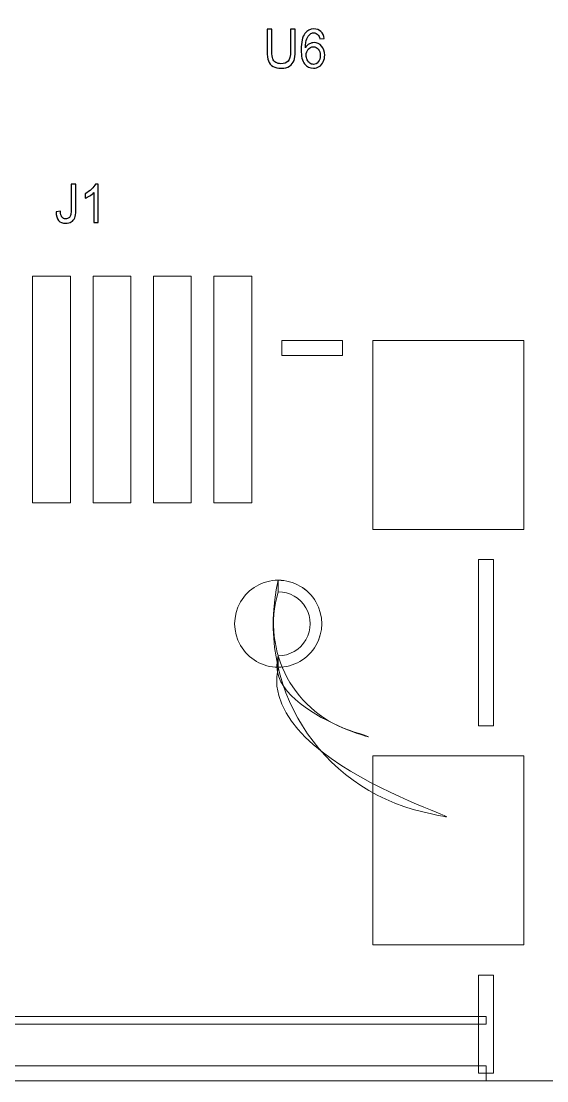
# Model space of a CAD drawing. Header units: millimetres. Extents: x -86 to 67, y -55 to 52.
# Drawn here: x 48.74 to 55.7, y -55.26 to -41.23 of the extents above; entities that cross this region are included whole.
import ezdxf

# ---------------------------------------------------------------- set-up
doc = ezdxf.new("R2010")
doc.units = ezdxf.units.MM
doc.header["$MEASUREMENT"] = 0
for name, color, linetype in [('BG_OUTLINE', 7, 'Continuous'), ('PG_SILKSCREEN_TOP', 7, 'Continuous'), ('PIN_TOP', 7, 'Continuous'), ('RD_SILKSCREEN_TOP', 7, 'Continuous')]:
    doc.layers.add(name, color=color, linetype=linetype)

msp = doc.modelspace()

# ---------------------------------------------------------------- linework, layer by layer
at = {"layer": 'BG_OUTLINE', "color": 3, "lineweight": 9}
for points, knots in [([(-60.0926, 34.7331), (-60.0926, 34.7331), (63.7724, 34.7331), (63.7724, 34.7331), (63.7724, 34.7331), (64.585, 34.7336), (65.3646, 34.4113), (65.9396, 33.837), (65.9396, 33.837), (66.5146, 33.2627), (66.8379, 32.4797), (66.8384, 31.667), (66.8384, 31.667), (66.8384, 31.667), (66.8412, -52.28), (66.8412, -52.28), (66.8412, -52.28), (66.8412, -52.28), (66.8384, -52.1933), (66.8384, -52.1933), (66.8384, -52.1933), (66.8389, -53.006), (66.5166, -53.7856), (65.9424, -54.3606), (65.9424, -54.3606), (65.3681, -54.9356), (64.585, -55.2589), (63.7724, -55.2594), (63.7724, -55.2594), (63.7724, -55.2594), (-60.1869, -55.2594), (-60.1869, -55.2594), (-60.1869, -55.2594), (-60.1869, -55.2594), (-60.0853, -55.2518), (-60.0853, -55.2518), (-60.0853, -55.2518), (-60.8979, -55.2523), (-61.6775, -54.9299), (-62.2525, -54.3557), (-62.2525, -54.3557), (-62.8275, -53.7814), (-63.1508, -52.9984), (-63.1513, -52.1857), (-63.1513, -52.1857), (-63.1513, -52.1857), (-63.1587, 31.667), (-63.1587, 31.667), (-63.1587, 31.667), (-63.1592, 32.4797), (-62.8369, 33.2593), (-62.2626, 33.8343), (-62.2626, 33.8343), (-61.6883, 34.4093), (-60.9053, 34.7326), (-60.0926, 34.7331)], [0, 0, 0, 0, 0.0714286, 0.0714286, 0.0714286, 0.0714286, 0.1428571, 0.1428571, 0.1428571, 0.1428571, 0.2142857, 0.2142857, 0.2142857, 0.2142857, 0.2857143, 0.2857143, 0.2857143, 0.2857143, 0.3571429, 0.3571429, 0.3571429, 0.3571429, 0.4285714, 0.4285714, 0.4285714, 0.4285714, 0.5, 0.5, 0.5, 0.5, 0.5714286, 0.5714286, 0.5714286, 0.5714286, 0.6428571, 0.6428571, 0.6428571, 0.6428571, 0.7142857, 0.7142857, 0.7142857, 0.7142857, 0.7857143, 0.7857143, 0.7857143, 0.7857143, 0.8571429, 0.8571429, 0.8571429, 0.8571429, 0.9285714, 0.9285714, 0.9285714, 0.9285714, 1, 1, 1, 1]), ([(52.1449, -49.7849), (52.3507, -49.7849), (52.541, -49.6751), (52.6439, -49.4968), (52.6439, -49.4968), (52.7468, -49.3185), (52.7468, -49.0989), (52.6439, -48.9206), (52.6439, -48.9206), (52.541, -48.7423), (52.3507, -48.6325), (52.1449, -48.6325), (52.1449, -48.6325), (51.939, -48.6325), (51.7488, -48.7423), (51.6459, -48.9206), (51.6459, -48.9206), (51.5429, -49.0989), (51.5429, -49.3185), (51.6459, -49.4968), (51.6459, -49.4968), (51.7488, -49.6751), (51.939, -49.7849), (52.1449, -49.7849)], [0, 0, 0, 0, 0.1666667, 0.1666667, 0.1666667, 0.1666667, 0.3333333, 0.3333333, 0.3333333, 0.3333333, 0.5, 0.5, 0.5, 0.5, 0.6666667, 0.6666667, 0.6666667, 0.6666667, 0.8333333, 0.8333333, 0.8333333, 0.8333333, 1, 1, 1, 1])]:
    msp.add_open_spline(points, degree=3, knots=knots, dxfattribs=at)
at = {"layer": 'PG_SILKSCREEN_TOP', "color": 6, "lineweight": 9}
for points, knots in [([(52.995, -45.4592), (52.995, -45.4592), (52.995, -45.6591), (52.995, -45.6591), (52.995, -45.6591), (52.995, -45.6591), (52.1949, -45.6591), (52.1949, -45.6591), (52.1949, -45.6591), (52.1949, -45.6591), (52.1949, -45.4592), (52.1949, -45.4592), (52.1949, -45.4592), (52.1949, -45.4592), (52.995, -45.4592), (52.995, -45.4592)], [0, 0, 0, 0, 0.25, 0.25, 0.25, 0.25, 0.5, 0.5, 0.5, 0.5, 0.75, 0.75, 0.75, 0.75, 1, 1, 1, 1]), ([(54.795, -48.359), (54.795, -48.359), (54.9949, -48.359), (54.9949, -48.359), (54.9949, -48.359), (54.9949, -48.359), (54.9949, -50.5591), (54.9949, -50.5591), (54.9949, -50.5591), (54.9949, -50.5591), (54.795, -50.5591), (54.795, -50.5591), (54.795, -50.5591), (54.795, -50.5591), (54.795, -48.359), (54.795, -48.359)], [0, 0, 0, 0, 0.25, 0.25, 0.25, 0.25, 0.5, 0.5, 0.5, 0.5, 0.75, 0.75, 0.75, 0.75, 1, 1, 1, 1]), ([(52.1449, -48.6328), (51.8267, -50.0078), (52.6833, -51.3805), (54.0583, -51.699), (54.0583, -51.699), (55.4332, -52.0174), (51.8262, -51.1601), (52.1449, -49.7852)], [0, 0, 0, 0, 0.5, 0.5, 0.5, 0.5, 1, 1, 1, 1]), ([(52.1449, -49.7852), (52.3508, -49.7852), (52.541, -49.6753), (52.6439, -49.497), (52.6439, -49.497), (52.7468, -49.3187), (52.7468, -49.099), (52.6438, -48.9207), (52.6438, -48.9207), (52.5408, -48.7425), (52.3508, -48.6327), (52.1449, -48.6328)], [0, 0, 0, 0, 0.3333333, 0.3333333, 0.3333333, 0.3333333, 0.6666667, 0.6666667, 0.6666667, 0.6666667, 1, 1, 1, 1]), ([(52.1449, -48.7852), (51.9109, -49.5771), (52.363, -50.4088), (53.1549, -50.643), (53.1549, -50.643), (53.9467, -50.8772), (51.9105, -50.4246), (52.1449, -49.6328)], [0, 0, 0, 0, 0.5, 0.5, 0.5, 0.5, 1, 1, 1, 1]), ([(52.1449, -49.6328), (52.2963, -49.6328), (52.4362, -49.552), (52.5119, -49.4208), (52.5119, -49.4208), (52.5876, -49.2896), (52.5876, -49.1281), (52.5118, -48.9969), (52.5118, -48.9969), (52.4361, -48.8658), (52.2963, -48.7851), (52.1449, -48.7852)], [0, 0, 0, 0, 0.3333333, 0.3333333, 0.3333333, 0.3333333, 0.6666667, 0.6666667, 0.6666667, 0.6666667, 1, 1, 1, 1]), ([(54.9949, -55.159), (54.9949, -55.159), (54.795, -55.159), (54.795, -55.159), (54.795, -55.159), (54.795, -55.159), (54.795, -53.8591), (54.795, -53.8591), (54.795, -53.8591), (54.795, -53.8591), (54.9949, -53.8591), (54.9949, -53.8591), (54.9949, -53.8591), (54.9949, -53.8591), (54.9949, -55.159), (54.9949, -55.159)], [0, 0, 0, 0, 0.25, 0.25, 0.25, 0.25, 0.5, 0.5, 0.5, 0.5, 0.75, 0.75, 0.75, 0.75, 1, 1, 1, 1]), ([(54.8949, -54.409), (54.8949, -54.409), (54.8949, -54.5091), (54.8949, -54.5091), (54.8949, -54.5091), (54.8949, -54.5091), (44.995, -54.5091), (44.995, -54.5091), (44.995, -54.5091), (44.995, -54.5091), (44.995, -54.409), (44.995, -54.409), (44.995, -54.409), (44.995, -54.409), (54.8949, -54.409), (54.8949, -54.409)], [0, 0, 0, 0, 0.25, 0.25, 0.25, 0.25, 0.5, 0.5, 0.5, 0.5, 0.75, 0.75, 0.75, 0.75, 1, 1, 1, 1]), ([(44.995, -55.259), (44.995, -55.259), (44.995, -55.0591), (44.995, -55.0591), (44.995, -55.0591), (44.995, -55.0591), (54.8949, -55.0591), (54.8949, -55.0591), (54.8949, -55.0591), (54.8949, -55.0591), (54.8949, -55.259), (54.8949, -55.259), (54.8949, -55.259), (54.8949, -55.259), (44.995, -55.259), (44.995, -55.259)], [0, 0, 0, 0, 0.25, 0.25, 0.25, 0.25, 0.5, 0.5, 0.5, 0.5, 0.75, 0.75, 0.75, 0.75, 1, 1, 1, 1])]:
    msp.add_open_spline(points, degree=3, knots=knots, dxfattribs=at)
for points in [[(52.1449, -48.6328), (52.1449, -48.6328), (52.1449, -48.7852), (52.1449, -48.7852)], [(52.1449, -48.7852), (52.1449, -48.7852), (52.1449, -48.6328), (52.1449, -48.6328)], [(52.1449, -49.6328), (52.1449, -49.6328), (52.1449, -49.7852), (52.1449, -49.7852)], [(52.1449, -49.7852), (52.1449, -49.7852), (52.1449, -49.6328), (52.1449, -49.6328)]]:
    msp.add_open_spline(points, degree=3, dxfattribs=at)
at = {"layer": 'PIN_TOP', "lineweight": 9}
for points in [[(49.3949, -47.609), (49.3949, -47.609), (48.8948, -47.609), (48.8948, -47.609), (48.8948, -47.609), (48.8948, -47.609), (48.8948, -44.609), (48.8948, -44.609), (48.8948, -44.609), (48.8948, -44.609), (49.3949, -44.609), (49.3949, -44.609), (49.3949, -44.609), (49.3949, -44.609), (49.3949, -47.609), (49.3949, -47.609)], [(50.195, -47.609), (50.195, -47.609), (49.6949, -47.609), (49.6949, -47.609), (49.6949, -47.609), (49.6949, -47.609), (49.6949, -44.609), (49.6949, -44.609), (49.6949, -44.609), (49.6949, -44.609), (50.195, -44.609), (50.195, -44.609), (50.195, -44.609), (50.195, -44.609), (50.195, -47.609), (50.195, -47.609)], [(50.9951, -47.609), (50.9951, -47.609), (50.495, -47.609), (50.495, -47.609), (50.495, -47.609), (50.495, -47.609), (50.495, -44.609), (50.495, -44.609), (50.495, -44.609), (50.495, -44.609), (50.9951, -44.609), (50.9951, -44.609), (50.9951, -44.609), (50.9951, -44.609), (50.9951, -47.609), (50.9951, -47.609)], [(51.795, -47.609), (51.795, -47.609), (51.2949, -47.609), (51.2949, -47.609), (51.2949, -47.609), (51.2949, -47.609), (51.2949, -44.609), (51.2949, -44.609), (51.2949, -44.609), (51.2949, -44.609), (51.795, -44.609), (51.795, -44.609), (51.795, -44.609), (51.795, -44.609), (51.795, -47.609), (51.795, -47.609)], [(55.395, -47.959), (55.395, -47.959), (53.3951, -47.959), (53.3951, -47.959), (53.3951, -47.959), (53.3951, -47.959), (53.3951, -45.4589), (53.3951, -45.4589), (53.3951, -45.4589), (53.3951, -45.4589), (55.395, -45.4589), (55.395, -45.4589), (55.395, -45.4589), (55.395, -45.4589), (55.395, -47.959), (55.395, -47.959)], [(55.395, -53.4591), (55.395, -53.4591), (53.3951, -53.4591), (53.3951, -53.4591), (53.3951, -53.4591), (53.3951, -53.4591), (53.3951, -50.959), (53.3951, -50.959), (53.3951, -50.959), (53.3951, -50.959), (55.395, -50.959), (55.395, -50.959), (55.395, -50.959), (55.395, -50.959), (55.395, -53.4591), (55.395, -53.4591)]]:
    msp.add_open_spline(points, degree=3, knots=[0, 0, 0, 0, 0.25, 0.25, 0.25, 0.25, 0.5, 0.5, 0.5, 0.5, 0.75, 0.75, 0.75, 0.75, 1, 1, 1, 1], dxfattribs=at)
at = {"layer": 'RD_SILKSCREEN_TOP', "color": 8}
for points, knots in [([(52.3076, -41.3373), (52.3076, -41.3373), (52.3703, -41.3373), (52.3703, -41.3373), (52.3703, -41.3373), (52.3703, -41.3373), (52.3703, -41.6315), (52.3703, -41.6315), (52.3703, -41.6315), (52.3703, -41.6826), (52.3648, -41.7232), (52.354, -41.7534), (52.354, -41.7534), (52.3433, -41.7835), (52.324, -41.8079), (52.2958, -41.8267), (52.2958, -41.8267), (52.2678, -41.8457), (52.231, -41.8551), (52.1854, -41.8551), (52.1854, -41.8551), (52.1412, -41.8551), (52.1049, -41.8469), (52.0768, -41.8304), (52.0768, -41.8304), (52.0486, -41.814), (52.0285, -41.7902), (52.0165, -41.759), (52.0165, -41.759), (52.0043, -41.7279), (51.9984, -41.6854), (51.9984, -41.6315), (51.9984, -41.6315), (51.9984, -41.6315), (51.9984, -41.3373), (51.9984, -41.3373), (51.9984, -41.3373), (51.9984, -41.3373), (52.061, -41.3373), (52.061, -41.3373), (52.061, -41.3373), (52.061, -41.3373), (52.061, -41.6311), (52.061, -41.6311), (52.061, -41.6311), (52.061, -41.6754), (52.0648, -41.708), (52.0724, -41.7288), (52.0724, -41.7288), (52.08, -41.7498), (52.0932, -41.7659), (52.1117, -41.7773), (52.1117, -41.7773), (52.1304, -41.7887), (52.1531, -41.7944), (52.1799, -41.7944), (52.1799, -41.7944), (52.226, -41.7944), (52.2588, -41.7831), (52.2784, -41.7606), (52.2784, -41.7606), (52.2979, -41.7382), (52.3076, -41.695), (52.3076, -41.6311), (52.3076, -41.6311), (52.3076, -41.6311), (52.3076, -41.3373), (52.3076, -41.3373)], [0, 0, 0, 0, 0.0588235, 0.0588235, 0.0588235, 0.0588235, 0.1176471, 0.1176471, 0.1176471, 0.1176471, 0.1764706, 0.1764706, 0.1764706, 0.1764706, 0.2352941, 0.2352941, 0.2352941, 0.2352941, 0.2941176, 0.2941176, 0.2941176, 0.2941176, 0.3529412, 0.3529412, 0.3529412, 0.3529412, 0.4117647, 0.4117647, 0.4117647, 0.4117647, 0.4705882, 0.4705882, 0.4705882, 0.4705882, 0.5294118, 0.5294118, 0.5294118, 0.5294118, 0.5882353, 0.5882353, 0.5882353, 0.5882353, 0.6470588, 0.6470588, 0.6470588, 0.6470588, 0.7058824, 0.7058824, 0.7058824, 0.7058824, 0.7647059, 0.7647059, 0.7647059, 0.7647059, 0.8235294, 0.8235294, 0.8235294, 0.8235294, 0.8823529, 0.8823529, 0.8823529, 0.8823529, 0.9411765, 0.9411765, 0.9411765, 0.9411765, 1, 1, 1, 1]), ([(52.7519, -41.462), (52.7519, -41.462), (52.6943, -41.4669), (52.6943, -41.4669), (52.6943, -41.4669), (52.6891, -41.4423), (52.6818, -41.4244), (52.6723, -41.4134), (52.6723, -41.4134), (52.6567, -41.3955), (52.6372, -41.3866), (52.6142, -41.3866), (52.6142, -41.3866), (52.5957, -41.3866), (52.5796, -41.3922), (52.5656, -41.4033), (52.5656, -41.4033), (52.5474, -41.4177), (52.5329, -41.4386), (52.5224, -41.4661), (52.5224, -41.4661), (52.5119, -41.4936), (52.5064, -41.5329), (52.5059, -41.5838), (52.5059, -41.5838), (52.52, -41.561), (52.537, -41.5439), (52.5572, -41.5328), (52.5572, -41.5328), (52.5774, -41.5217), (52.5986, -41.5162), (52.6207, -41.5162), (52.6207, -41.5162), (52.6595, -41.5162), (52.6924, -41.5315), (52.7196, -41.5622), (52.7196, -41.5622), (52.7468, -41.5929), (52.7604, -41.6324), (52.7604, -41.681), (52.7604, -41.681), (52.7604, -41.7131), (52.754, -41.7427), (52.7412, -41.7702), (52.7412, -41.7702), (52.7284, -41.7976), (52.7108, -41.8187), (52.6884, -41.8332), (52.6884, -41.8332), (52.6661, -41.8478), (52.6408, -41.8551), (52.6124, -41.8551), (52.6124, -41.8551), (52.564, -41.8551), (52.5245, -41.836), (52.4941, -41.7976), (52.4941, -41.7976), (52.4634, -41.7593), (52.4483, -41.6961), (52.4483, -41.6081), (52.4483, -41.6081), (52.4483, -41.5098), (52.4651, -41.4383), (52.4989, -41.3936), (52.4989, -41.3936), (52.5283, -41.3547), (52.5679, -41.3352), (52.6178, -41.3352), (52.6178, -41.3352), (52.655, -41.3352), (52.6854, -41.3464), (52.7092, -41.3689), (52.7092, -41.3689), (52.733, -41.3914), (52.7472, -41.4224), (52.7519, -41.462)], [0, 0, 0, 0, 0.0526316, 0.0526316, 0.0526316, 0.0526316, 0.1052632, 0.1052632, 0.1052632, 0.1052632, 0.1578947, 0.1578947, 0.1578947, 0.1578947, 0.2105263, 0.2105263, 0.2105263, 0.2105263, 0.2631579, 0.2631579, 0.2631579, 0.2631579, 0.3157895, 0.3157895, 0.3157895, 0.3157895, 0.3684211, 0.3684211, 0.3684211, 0.3684211, 0.4210526, 0.4210526, 0.4210526, 0.4210526, 0.4736842, 0.4736842, 0.4736842, 0.4736842, 0.5263158, 0.5263158, 0.5263158, 0.5263158, 0.5789474, 0.5789474, 0.5789474, 0.5789474, 0.6315789, 0.6315789, 0.6315789, 0.6315789, 0.6842105, 0.6842105, 0.6842105, 0.6842105, 0.7368421, 0.7368421, 0.7368421, 0.7368421, 0.7894737, 0.7894737, 0.7894737, 0.7894737, 0.8421053, 0.8421053, 0.8421053, 0.8421053, 0.8947368, 0.8947368, 0.8947368, 0.8947368, 0.9473684, 0.9473684, 0.9473684, 0.9473684, 1, 1, 1, 1]), ([(52.515, -41.6814), (52.515, -41.703), (52.5192, -41.7236), (52.5278, -41.7433), (52.5278, -41.7433), (52.5362, -41.763), (52.5481, -41.7779), (52.5633, -41.7882), (52.5633, -41.7882), (52.5786, -41.7985), (52.5946, -41.8037), (52.6114, -41.8037), (52.6114, -41.8037), (52.6359, -41.8037), (52.6569, -41.7931), (52.6746, -41.7717), (52.6746, -41.7717), (52.6922, -41.7504), (52.7009, -41.7215), (52.7009, -41.685), (52.7009, -41.685), (52.7009, -41.6498), (52.6923, -41.622), (52.6749, -41.6017), (52.6749, -41.6017), (52.6575, -41.5815), (52.6356, -41.5714), (52.6092, -41.5714), (52.6092, -41.5714), (52.5829, -41.5714), (52.5606, -41.5815), (52.5423, -41.6017), (52.5423, -41.6017), (52.5241, -41.622), (52.515, -41.6486), (52.515, -41.6814)], [0, 0, 0, 0, 0.1111111, 0.1111111, 0.1111111, 0.1111111, 0.2222222, 0.2222222, 0.2222222, 0.2222222, 0.3333333, 0.3333333, 0.3333333, 0.3333333, 0.4444444, 0.4444444, 0.4444444, 0.4444444, 0.5555556, 0.5555556, 0.5555556, 0.5555556, 0.6666667, 0.6666667, 0.6666667, 0.6666667, 0.7777778, 0.7777778, 0.7777778, 0.7777778, 0.8888889, 0.8888889, 0.8888889, 0.8888889, 1, 1, 1, 1]), ([(49.2071, -43.7545), (49.2071, -43.7545), (49.2636, -43.7462), (49.2636, -43.7462), (49.2636, -43.7462), (49.2651, -43.7851), (49.2719, -43.8118), (49.2838, -43.8261), (49.2838, -43.8261), (49.296, -43.8404), (49.3126, -43.8476), (49.3338, -43.8476), (49.3338, -43.8476), (49.3496, -43.8476), (49.3631, -43.8438), (49.3745, -43.8359), (49.3745, -43.8359), (49.3859, -43.8282), (49.3937, -43.8177), (49.398, -43.8044), (49.398, -43.8044), (49.4023, -43.791), (49.4045, -43.7698), (49.4045, -43.7406), (49.4045, -43.7406), (49.4045, -43.7406), (49.4045, -43.3899), (49.4045, -43.3899), (49.4045, -43.3899), (49.4045, -43.3899), (49.467, -43.3899), (49.467, -43.3899), (49.467, -43.3899), (49.467, -43.3899), (49.467, -43.7368), (49.467, -43.7368), (49.467, -43.7368), (49.467, -43.7794), (49.4623, -43.8125), (49.4527, -43.8358), (49.4527, -43.8358), (49.4431, -43.8592), (49.4279, -43.877), (49.4072, -43.8893), (49.4072, -43.8893), (49.3864, -43.9015), (49.3621, -43.9077), (49.3342, -43.9077), (49.3342, -43.9077), (49.2927, -43.9077), (49.261, -43.8949), (49.2388, -43.8691), (49.2388, -43.8691), (49.2168, -43.8434), (49.2063, -43.8052), (49.2071, -43.7545)], [0, 0, 0, 0, 0.0714286, 0.0714286, 0.0714286, 0.0714286, 0.1428571, 0.1428571, 0.1428571, 0.1428571, 0.2142857, 0.2142857, 0.2142857, 0.2142857, 0.2857143, 0.2857143, 0.2857143, 0.2857143, 0.3571429, 0.3571429, 0.3571429, 0.3571429, 0.4285714, 0.4285714, 0.4285714, 0.4285714, 0.5, 0.5, 0.5, 0.5, 0.5714286, 0.5714286, 0.5714286, 0.5714286, 0.6428571, 0.6428571, 0.6428571, 0.6428571, 0.7142857, 0.7142857, 0.7142857, 0.7142857, 0.7857143, 0.7857143, 0.7857143, 0.7857143, 0.8571429, 0.8571429, 0.8571429, 0.8571429, 0.9285714, 0.9285714, 0.9285714, 0.9285714, 1, 1, 1, 1]), ([(49.7643, -43.899), (49.7643, -43.899), (49.7063, -43.899), (49.7063, -43.899), (49.7063, -43.899), (49.7063, -43.899), (49.7063, -43.5007), (49.7063, -43.5007), (49.7063, -43.5007), (49.6923, -43.5151), (49.674, -43.5294), (49.6514, -43.5438), (49.6514, -43.5438), (49.6286, -43.5581), (49.6082, -43.5689), (49.5902, -43.576), (49.5902, -43.576), (49.5902, -43.576), (49.5902, -43.5157), (49.5902, -43.5157), (49.5902, -43.5157), (49.6227, -43.4992), (49.6511, -43.4793), (49.6753, -43.4559), (49.6753, -43.4559), (49.6996, -43.4325), (49.7168, -43.4098), (49.7269, -43.3878), (49.7269, -43.3878), (49.7269, -43.3878), (49.7643, -43.3878), (49.7643, -43.3878), (49.7643, -43.3878), (49.7643, -43.3878), (49.7643, -43.899), (49.7643, -43.899)], [0, 0, 0, 0, 0.1111111, 0.1111111, 0.1111111, 0.1111111, 0.2222222, 0.2222222, 0.2222222, 0.2222222, 0.3333333, 0.3333333, 0.3333333, 0.3333333, 0.4444444, 0.4444444, 0.4444444, 0.4444444, 0.5555556, 0.5555556, 0.5555556, 0.5555556, 0.6666667, 0.6666667, 0.6666667, 0.6666667, 0.7777778, 0.7777778, 0.7777778, 0.7777778, 0.8888889, 0.8888889, 0.8888889, 0.8888889, 1, 1, 1, 1])]:
    msp.add_open_spline(points, degree=3, knots=knots, dxfattribs=at)

doc.saveas('drawing.dxf')
